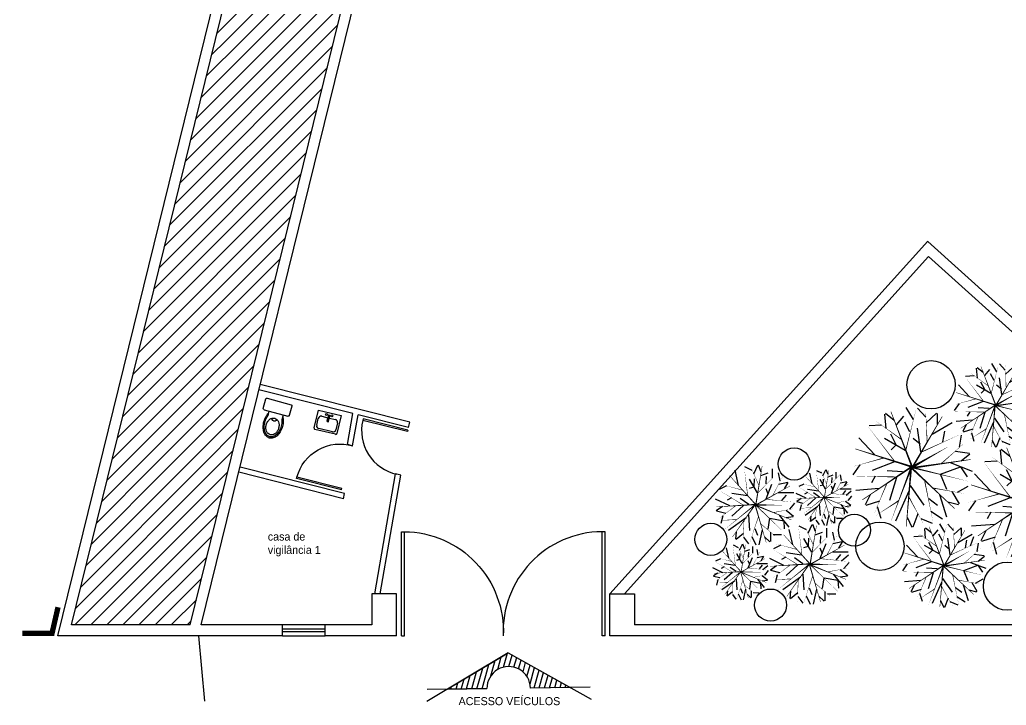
# Model space of a CAD drawing. Header units: millimetres. Extents: x 4849 to 12923, y -7542 to -986.
# Drawn here: x 4849 to 6698, y -7533 to -6250 of the extents above; entities that cross this region are included whole.
import ezdxf

# ---------------------------------------------------------------- set-up
doc = ezdxf.new("R2010")
doc.units = ezdxf.units.MM
for name, color, linetype in [('Arbustos', 82, 'Continuous'), ('cot', 40, 'Continuous'), ('muba', 32, 'Continuous'), ('Mufa', 11, 'Continuous'), ('mur', 7, 'Continuous'), ('Pav', 9, 'Continuous'), ('PDP', 5, 'Continuous'), ('pue', 43, 'Continuous'), ('SANIT', 1, 'Continuous'), ('sim', 4, 'Continuous'), ('text', 120, 'Continuous'), ('ven', 141, 'Continuous')]:
    doc.layers.add(name, color=color, linetype=linetype)
pattern_1 = [(45, (611749.955, 3302.552), (-15.0260191, 15.0260191), [])]

# ---------------------------------------------------------------- blocks, each defined once
blk = doc.blocks.new('P100-D')
at = {"color": 0, "linetype": 'ByBlock'}
for p, q in [((-0.0186, 0.9997), (-0.0486, 0.9997)), ((-0.0486, 0), (-0.0486, 0.9997)), ((-0.0186, 0), (-0.0186, 0.9997)), ((-0.0186, 0), (-0.0486, 0))]:
    blk.add_line(p, q, dxfattribs=at)
blk.add_arc((-0.0413, 0.0405), 0.9592, 90.43423, 182.41977, dxfattribs=at)
blk = doc.blocks.new('a7')
at = {"layer": 'Arbustos'}
for p, q in [((-0.858, 0.779), (-0.858, 0.779)), ((-0.858, 0.779), (-0.858, 0.779)), ((-0.856, 0.783), (-0.856, 0.783)), ((-0.856, 0.783), (-0.856, 0.783)), ((-0.856, 0.774), (-0.856, 0.774)), ((-0.856, 0.774), (-0.856, 0.774)), ((-0.852, 0.784), (-0.852, 0.784)), ((-0.852, 0.784), (-0.852, 0.784)), ((-0.852, 0.773), (-0.852, 0.773)), ((-0.852, 0.773), (-0.852, 0.773)), ((-0.848, 0.781), (-0.848, 0.781)), ((-0.848, 0.781), (-0.848, 0.781)), ((-0.848, 0.776), (-0.848, 0.776)), ((-0.848, 0.776), (-0.848, 0.776)), ((0.395, 0.505), (0.395, 0.505)), ((0.395, 0.505), (0.395, 0.505)), ((0.398, 0.511), (0.398, 0.511)), ((0.398, 0.511), (0.398, 0.511)), ((0.398, 0.499), (0.398, 0.499)), ((0.398, 0.499), (0.398, 0.499)), ((0.404, 0.512), (0.405, 0.512)), ((0.405, 0.497), (0.404, 0.497)), ((0.405, 0.512), (0.405, 0.512)), ((0.405, 0.497), (0.405, 0.497)), ((0.41, 0.508), (0.41, 0.508)), ((0.41, 0.508), (0.41, 0.508)), ((0.41, 0.501), (0.41, 0.501)), ((0.41, 0.501), (0.41, 0.501)), ((-0.716, -0.513), (-0.716, -0.513)), ((-0.716, -0.513), (-0.716, -0.513)), ((-0.714, -0.507), (-0.714, -0.507)), ((-0.714, -0.507), (-0.714, -0.507)), ((-0.714, -0.519), (-0.714, -0.519)), ((-0.714, -0.519), (-0.714, -0.519)), ((-0.707, -0.505), (-0.707, -0.505)), ((-0.707, -0.505), (-0.707, -0.505)), ((-0.707, -0.52), (-0.707, -0.52)), ((-0.707, -0.52), (-0.707, -0.52)), ((-0.702, -0.509), (-0.702, -0.509)), ((-0.702, -0.509), (-0.702, -0.509)), ((-0.702, -0.516), (-0.702, -0.516)), ((-0.702, -0.516), (-0.702, -0.516)), ((0.537, -0.783), (0.537, -0.783)), ((0.537, -0.783), (0.537, -0.783)), ((0.539, -0.779), (0.539, -0.779)), ((0.539, -0.779), (0.539, -0.779)), ((0.539, -0.787), (0.539, -0.787)), ((0.539, -0.787), (0.539, -0.787)), ((0.544, -0.778), (0.544, -0.778)), ((0.544, -0.778), (0.544, -0.778)), ((0.544, -0.788), (0.544, -0.788)), ((0.544, -0.788), (0.544, -0.788)), ((0.547, -0.781), (0.547, -0.781)), ((0.547, -0.781), (0.547, -0.781)), ((0.547, -0.786), (0.547, -0.786)), ((0.547, -0.786), (0.547, -0.786))]:
    blk.add_line(p, q, dxfattribs=at)
for points in [[(-0.995, 1.209), (-1.099, 1.234)], [(-0.965, 1.17), (-0.937, 1.291)], [(-0.876, 1.213), (-0.929, 1.294)], [(-0.868, 1.117), (-0.779, 1.301)], [(-0.605, 1.158), (-0.65, 1.255)], [(0.243, 1.063), (0.283, 1.237)], [(0.369, 1.125), (0.293, 1.24)], [(0.382, 0.988), (0.508, 1.251)], [(-1.184, 1.132), (-1.018, 0.9)], [(-0.759, 1.093), (-0.792, 1.149)], [(0.2, 1.119), (0.051, 1.155)], [(0.757, 1.046), (0.692, 1.185)], [(-1.228, 0.935), (-1.306, 1.032)], [(-1.207, 1.031), (-1.303, 1.04)], [(-0.863, 0.937), (-1.003, 1.09)], [(-0.735, 0.885), (-0.703, 1.09)], [(-0.598, 1.001), (-0.399, 1.047)], [(-0.07, 1.01), (0.166, 0.678)], [(0.537, 0.954), (0.489, 1.033)], [(-1.278, 0.936), (-1.362, 0.87)], [(-0.982, 0.869), (-1.19, 0.855)], [(-0.847, 0.867), (-0.77, 0.977)], [(-0.402, 0.821), (-0.354, 0.917)], [(-0.133, 0.728), (-0.244, 0.867)], [(-0.103, 0.865), (-0.241, 0.878)], [(0.389, 0.73), (0.188, 0.949)], [(0.571, 0.656), (0.617, 0.95)], [(0.767, 0.822), (1.052, 0.887)], [(-1.266, 0.828), (-1.375, 0.773)], [(-1.162, 0.787), (-1.25, 0.75)], [(-0.697, 0.753), (-0.516, 0.856)], [(-0.632, 0.856), (-0.615, 0.795), (-0.511, 0.79)], [(-0.447, 0.801), (-0.334, 0.747)], [(-0.424, 0.705), (-0.334, 0.739)], [(0.411, 0.631), (0.521, 0.789)], [(-1.179, 0.689), (-1.378, 0.734)], [(-1.271, 0.659), (-1.338, 0.589)], [(-0.775, 0.641), (-0.583, 0.563)], [(-0.715, 0.613), (-0.643, 0.641)], [(-0.578, 0.637), (-0.483, 0.632)], [(-0.467, 0.707), (-0.433, 0.613)], [(-0.204, 0.729), (-0.325, 0.636)], [(0.218, 0.634), (-0.079, 0.614)], [(0.626, 0.468), (0.884, 0.615)], [(0.718, 0.615), (0.742, 0.529), (0.892, 0.521)], [(1.047, 0.566), (1.115, 0.703)], [(-1.209, 0.583), (-1.334, 0.583)], [(-1.24, 0.545), (-1.242, 0.437)], [(-1.173, 0.613), (-1.029, 0.591), (-1.062, 0.409), (-1.167, 0.403)], [(-0.501, 0.555), (-0.38, 0.557)], [(-0.188, 0.575), (-0.343, 0.497)], [(-0.039, 0.517), (-0.165, 0.464)], [(0.983, 0.536), (1.143, 0.459)], [(-0.986, 0.468), (-1.146, 0.34)], [(-1.02, 0.377), (-1.007, 0.281)], [(-0.922, 0.378), (-0.999, 0.28)], [(-0.798, 0.431), (-0.726, 0.37)], [(-0.693, 0.48), (-0.693, 0.276)], [(-0.643, 0.398), (-0.56, 0.348)], [(-0.583, 0.475), (-0.555, 0.353)], [(-0.538, 0.453), (-0.433, 0.475)], [(-0.064, 0.377), (-0.348, 0.441)], [(0.955, 0.402), (1.002, 0.268)], [(1.015, 0.399), (1.144, 0.448)], [(-0.911, 0.33), (-0.829, 0.261)], [(-0.809, 0.364), (-0.731, 0.271)], [(-0.195, 0.334), (-0.29, 0.234)], [(-0.054, 0.268), (0.151, 0.237), (0.103, -0.024), (-0.047, -0.032)], [(0.513, 0.307), (0.789, 0.197)], [(0.6, 0.268), (0.702, 0.307)], [(0.796, 0.302), (0.932, 0.295)], [(-0.912, 0.101), (-1.06, 0.138)], [(-0.868, 0.046), (-0.829, 0.219)], [(-0.742, 0.108), (-0.818, 0.223)], [(-0.73, -0.03), (-0.603, 0.233)], [(-0.355, 0.029), (-0.419, 0.168)], [(-0.106, 0.225), (-0.284, 0.225)], [(-0.151, 0.17), (-0.153, 0.017)], [(0.905, 0.185), (1.079, 0.188)], [(-0.575, -0.063), (-0.622, 0.016)], [(0.212, 0.06), (-0.016, -0.122)], [(0.482, 0.008), (0.584, -0.079)], [(0.631, 0.079), (0.631, -0.213)], [(0.789, 0.071), (0.829, -0.103)], [(0.852, 0.039), (1.002, 0.071)], [(-1.181, -0.008), (-0.945, -0.339)], [(-0.723, -0.287), (-0.923, -0.068)], [(-0.541, -0.361), (-0.495, -0.068)], [(0.164, -0.069), (0.182, -0.205)], [(0.304, -0.068), (0.193, -0.207)], [(0.702, -0.04), (0.821, -0.111)], [(-1.245, -0.289), (-1.356, -0.15)], [(-1.215, -0.152), (-1.352, -0.14)], [(-0.701, -0.386), (-0.591, -0.229)], [(-0.344, -0.195), (-0.06, -0.13)], [(0.319, -0.137), (0.437, -0.234)], [(-1.315, -0.288), (-1.437, -0.382)], [(-0.065, -0.452), (0.004, -0.315)], [(0.4, -0.353), (0.296, -0.328)], [(0.431, -0.392), (0.458, -0.271)], [(0.519, -0.349), (0.466, -0.268)], [(0.528, -0.445), (0.616, -0.261)], [(0.79, -0.404), (0.745, -0.307)], [(-1.3, -0.443), (-1.455, -0.521)], [(-0.894, -0.383), (-1.19, -0.403)], [(-0.486, -0.549), (-0.228, -0.403)], [(-0.393, -0.402), (-0.37, -0.489), (-0.22, -0.497)], [(-0.129, -0.481), (0.032, -0.559)], [(0.211, -0.43), (0.377, -0.662)], [(0.533, -0.625), (0.392, -0.472)], [(0.636, -0.468), (0.603, -0.413)], [(0.66, -0.677), (0.692, -0.472)], [(-1.175, -0.641), (-1.459, -0.576)], [(-1.151, -0.501), (-1.276, -0.553)], [(-0.096, -0.618), (0.033, -0.57)], [(0.167, -0.627), (0.089, -0.529)], [(0.188, -0.531), (0.092, -0.522)], [(0.548, -0.695), (0.625, -0.584)], [(0.798, -0.561), (0.997, -0.515)], [(-1.306, -0.684), (-1.401, -0.783)], [(-0.598, -0.71), (-0.323, -0.82)], [(-0.512, -0.749), (-0.409, -0.71)], [(-0.316, -0.716), (-0.18, -0.723)], [(-0.157, -0.615), (-0.11, -0.749)], [(0.129, -0.734), (0.02, -0.789)], [(0.118, -0.626), (0.033, -0.692)], [(0.413, -0.692), (0.206, -0.707)], [(0.699, -0.809), (0.879, -0.706)], [(0.763, -0.706), (0.78, -0.767), (0.885, -0.772)], [(0.993, -0.74), (1.041, -0.645)], [(-1.218, -0.793), (-1.396, -0.793)], [(-1.262, -0.847), (-1.265, -1)], [(-1.166, -0.749), (-0.961, -0.781), (-1.008, -1.041), (-1.158, -1.049)], [(-0.207, -0.832), (-0.033, -0.83)], [(0.216, -0.873), (0.017, -0.827)], [(0.233, -0.775), (0.145, -0.811)], [(0.929, -0.855), (0.962, -0.949)], [(0.948, -0.761), (1.061, -0.815)], [(0.971, -0.857), (1.061, -0.823)], [(-0.899, -0.957), (-1.127, -1.139)], [(-0.48, -0.939), (-0.48, -1.231)], [(-0.323, -0.947), (-0.283, -1.12)], [(-0.259, -0.978), (-0.11, -0.947)], [(0.124, -0.903), (0.057, -0.972)], [(0.186, -0.979), (0.061, -0.979)], [(0.223, -0.949), (0.366, -0.971), (0.333, -1.153), (0.228, -1.159)], [(0.62, -0.921), (0.813, -0.998)], [(0.68, -0.949), (0.752, -0.921)], [(0.818, -0.925), (0.913, -0.93)], [(-0.948, -1.086), (-0.929, -1.223)], [(-0.807, -1.085), (-0.918, -1.224)], [(-0.646, -1.105), (-0.535, -1.239)], [(-0.63, -1.01), (-0.527, -1.096)], [(-0.409, -1.057), (-0.291, -1.128)], [(0.155, -1.017), (0.153, -1.124)], [(0.409, -1.094), (0.249, -1.222)], [(0.703, -1.081), (0.703, -1.286)], [(0.813, -1.087), (0.841, -1.209)], [(0.857, -1.109), (0.962, -1.087)], [(0.894, -1.007), (1.015, -1.005)], [(-0.792, -1.154), (-0.674, -1.252)], [(0.375, -1.185), (0.388, -1.28)], [(0.474, -1.184), (0.396, -1.281)], [(0.587, -1.197), (0.664, -1.291)], [(0.598, -1.131), (0.669, -1.192)], [(0.752, -1.164), (0.835, -1.214)], [(0.484, -1.232), (0.566, -1.3)]]:
    blk.add_lwpolyline(points, dxfattribs=at)
for points in [[(-1.046, 1.022, 0.0105, 0, 0), (-1.057, 1.259, 0, 0, 0)], [(-0.867, 1.055, 0.00788, 0, 0), (-0.864, 1.035, 0.00788, 0, 0), (-1.035, 1.265, 0.00788, 0, 0)], [(-0.848, 0.776, 0.0158, 0.00525, 0), (-0.88, 1.294, 0.00525, 0.00525, 0)], [(-0.853, 0.944, 0.00788, 0, 0), (-0.655, 1.266, 0, 0, 0)], [(-0.645, 0.962, 0.00788, 0, 0), (-0.659, 0.947, 0.00788, 0, 0), (-0.586, 1.224, 0.00788, 0, 0)], [(0.41, 0.501, 0.0225, 0.0075, 0), (0.364, 1.241, 0.0075, 0.0075, 0)], [(-0.853, 0.784, 0.0158, 0, 0), (-0.853, 0.784, 0.0158, 0, 0), (-1.184, 1.193, 0, 0, 0)], [(-0.852, 0.773, 0.0158, 0.00525, 0), (-0.467, 1.121, 0.00525, 0.00525, 0)], [(0.403, 0.513, 0.0225, 0, 0), (0.403, 0.513, 0.0225, 0, 0), (-0.07, 1.096, 0.0225, 0, 0)], [(0.127, 0.852, 0.015, 0, 0), (0.111, 1.191, 0.015, 0, 0)], [(0.383, 0.9, 0.0112, 0, 0), (0.387, 0.871, 0.0112, 0, 0), (0.142, 1.199, 0, 0, 0)], [(0.403, 0.741, 0.0112, 0, 0), (0.685, 1.2, 0, 0, 0)], [(0.699, 0.767, 0.0112, 0, 0), (0.679, 0.746, 0.0112, 0, 0), (0.783, 1.141, 0.0112, 0, 0)], [(-0.848, 0.781, 0.0158, 0.00525, 0), (-1.273, 1.079, 0.00525, 0.00525, 0)], [(0.405, 0.497, 0.0225, 0.0075, 0), (0.955, 0.994, 0.0075, 0.0075, 0)], [(-1.014, 0.742, 0.00788, 0, 0), (-1.372, 0.863, 0.00788, 0, 0)], [(-1.078, 0.94, 0.00788, 0, 0), (-1.06, 0.93, 0.00788, 0, 0), (-1.347, 0.939, 0.00788, 0, 0)], [(-0.723, 0.882, 0.00788, 0, 0), (-0.349, 0.928, 0.00788, 0, 0)], [(0.41, 0.508, 0.0225, 0.0075, 0), (-0.197, 0.934, 0.0075, 0.0075, 0)], [(-0.852, 0.784, 0.0158, 0.00525, 0), (-1.349, 0.637, 0.00525, 0.00525, 0)], [(-0.853, 0.779, 0.0126, 0, 0), (-1.217, 0.403, 0.0126, 0, 0)], [(-0.856, 0.783, 0.0158, 0.00525, 0), (-1.052, 0.302, 0.00525, 0.00525, 0)], [(-0.853, 0.779, 0.021, 0, 0), (-0.858, 0.398, 0, 0, 0)], [(-0.858, 0.779, 0.0158, 0.00525, 0), (-0.605, 0.326, 0.00525, 0.00525, 0)], [(-0.856, 0.774, 0.0158, 0.00525, 0), (-0.344, 0.69, 0.00525, 0.00525, 0)], [(-0.692, 0.742, 0.00788, 0, 0), (-0.422, 0.478, 0.00788, 0, 0)], [(-0.58, 0.731, 0.00788, 0, 0), (-0.6, 0.733, 0.00788, 0, 0), (-0.338, 0.848, 0.00788, 0, 0)], [(0.082, 0.735, 0.0112, 0, 0), (0.106, 0.721, 0.0112, 0, 0), (-0.303, 0.734, 0, 0, 0)], [(-1.119, 0.703, 0.00788, 0, 0), (-1.1, 0.71, 0.00788, 0, 0), (-1.286, 0.493, 0.00788, 0, 0)], [(-0.781, 0.63, 0.00788, 0, 0), (-0.82, 0.254, 0.00788, 0, 0)], [(0.172, 0.452, 0.0112, 0, 0), (-0.338, 0.625, 0, 0, 0)], [(0.588, 0.652, 0.0112, 0, 0), (1.123, 0.718, 0, 0, 0)], [(-0.96, 0.523, 0.00788, 0, 0), (-0.954, 0.543, 0.00788, 0, 0), (-0.9, 0.262, 0.00788, 0, 0)], [(-0.72, 0.536, 0.00788, 0, 0), (-0.731, 0.552, 0.00788, 0, 0), (-0.478, 0.42, 0, 0, 0)], [(0.405, 0.512, 0.0225, 0.0075, 0), (-0.307, 0.303, 0.0075, 0.0075, 0)], [(0.403, 0.505, 0.018, 0, 0), (-0.117, -0.032, 0.018, 0, 0)], [(0.398, 0.511, 0.0225, 0.0075, 0), (0.118, -0.176, 0.0075, 0.0075, 0)], [(0.403, 0.505, 0.03, 0, 0), (0.395, -0.04, 0.03, 0, 0)], [(0.395, 0.505, 0.0225, 0.0075, 0), (0.757, -0.142, 0.0075, 0.0075, 0)], [(0.398, 0.499, 0.0225, 0.0075, 0), (1.13, 0.379, 0.0075, 0.0075, 0)], [(0.792, 0.436, 0.0112, 0, 0), (0.764, 0.439, 0.0112, 0, 0), (1.138, 0.604, 0, 0, 0)], [(0.022, 0.397, 0.0112, 0, 0), (0.049, 0.407, 0.0112, 0, 0), (-0.216, 0.096, 0.0112, 0, 0)], [(0.633, 0.452, 0.0112, 0, 0), (1.018, 0.075, 0, 0, 0)], [(0.505, 0.292, 0.0112, 0, 0), (0.45, -0.245, 0.0112, 0, 0)], [(-0.985, -0.166, 0.015, 0, 0), (-1, 0.174, 0, 0, 0)], [(-0.729, -0.118, 0.0112, 0, 0), (-0.725, -0.146, 0.0112, 0, 0), (-0.969, 0.182, 0.0112, 0, 0)], [(-0.702, -0.516, 0.0225, 0.0075, 0), (-0.748, 0.224, 0.0075, 0.0075, 0)], [(-0.709, -0.276, 0.0112, 0, 0), (-0.426, 0.183, 0.0112, 0, 0)], [(-0.412, -0.251, 0.0112, 0, 0), (-0.432, -0.272, 0.0112, 0, 0), (-0.328, 0.124, 0.0112, 0, 0)], [(0.25, 0.14, 0.0112, 0, 0), (0.258, 0.167, 0.0112, 0, 0), (0.336, -0.234, 0.0112, 0, 0)], [(0.592, 0.158, 0.0112, 0, 0), (0.576, 0.181, 0.0112, 0, 0), (0.939, -0.008, 0.0112, 0, 0)], [(-0.709, -0.505, 0.0225, 0, 0), (-0.709, -0.505, 0.0225, 0, 0), (-1.181, 0.079, 0, 0, 0)], [(-0.702, -0.509, 0.0225, 0.0075, 0), (-1.309, -0.084, 0.0075, 0.0075, 0)], [(-0.707, -0.52, 0.0225, 0.0075, 0), (-0.157, -0.023, 0.0075, 0.0075, 0)], [(-1.03, -0.282, 0.0112, 0, 0), (-1.005, -0.297, 0.0112, 0, 0), (-1.414, -0.283, 0.0112, 0, 0)], [(-0.524, -0.366, 0.0112, 0, 0), (0.011, -0.3, 0, 0, 0)], [(0.542, -0.778, 0.0158, 0, 0), (0.542, -0.778, 0.0158, 0, 0), (0.211, -0.369, 0.0158, 0, 0)], [(0.349, -0.54, 0.0105, 0, 0), (0.338, -0.303, 0.0105, 0, 0)], [(0.528, -0.507, 0.00788, 0, 0), (0.531, -0.527, 0.00788, 0, 0), (0.36, -0.297, 0, 0, 0)], [(0.547, -0.786, 0.0158, 0.00525, 0), (0.515, -0.268, 0.00525, 0.00525, 0)], [(0.543, -0.618, 0.00788, 0, 0), (0.74, -0.296, 0.00788, 0, 0)], [(0.75, -0.6, 0.00788, 0, 0), (0.736, -0.614, 0.00788, 0, 0), (0.809, -0.338, 0, 0, 0)], [(-0.939, -0.565, 0.0112, 0, 0), (-1.45, -0.392, 0, 0, 0)], [(-0.319, -0.581, 0.0112, 0, 0), (-0.348, -0.579, 0.0112, 0, 0), (0.026, -0.413, 0.0112, 0, 0)], [(0.547, -0.781, 0.0158, 0.00525, 0), (0.122, -0.483, 0.00525, 0.00525, 0)], [(0.544, -0.788, 0.0158, 0.00525, 0), (0.929, -0.44, 0.00525, 0.00525, 0)], [(-0.707, -0.505, 0.0225, 0.0075, 0), (-1.418, -0.715, 0.0075, 0.0075, 0)], [(-1.089, -0.62, 0.0112, 0, 0), (-1.062, -0.61, 0.0112, 0, 0), (-1.328, -0.921, 0.0112, 0, 0)], [(-0.709, -0.513, 0.018, 0, 0), (-1.229, -1.049, 0, 0, 0)], [(-0.714, -0.507, 0.0225, 0.0075, 0), (-0.993, -1.193, 0.0075, 0.0075, 0)], [(-0.709, -0.513, 0.03, 0, 0), (-0.716, -1.057, 0, 0, 0)], [(-0.716, -0.513, 0.0225, 0.0075, 0), (-0.354, -1.16, 0.0075, 0.0075, 0)], [(-0.714, -0.519, 0.0225, 0.0075, 0), (0.018, -0.639, 0.0075, 0.0075, 0)], [(-0.478, -0.566, 0.0112, 0, 0), (-0.093, -0.943, 0.0112, 0, 0)], [(-0.606, -0.726, 0.0112, 0, 0), (-0.661, -1.262, 0.0112, 0, 0)], [(0.381, -0.82, 0.00788, 0, 0), (0.024, -0.699, 0, 0, 0)], [(0.318, -0.622, 0.00788, 0, 0), (0.335, -0.632, 0.00788, 0, 0), (0.049, -0.623, 0.00788, 0, 0)], [(0.672, -0.68, 0.00788, 0, 0), (1.046, -0.634, 0, 0, 0)], [(0.815, -0.831, 0.00788, 0, 0), (0.795, -0.829, 0.00788, 0, 0), (1.057, -0.714, 0, 0, 0)], [(-0.862, -0.877, 0.0112, 0, 0), (-0.853, -0.85, 0.0112, 0, 0), (-0.775, -1.251, 0.0112, 0, 0)], [(-0.519, -0.86, 0.0112, 0, 0), (-0.535, -0.836, 0.0112, 0, 0), (-0.173, -1.026, 0.0112, 0, 0)], [(0.544, -0.778, 0.0158, 0.00525, 0), (0.046, -0.924, 0.00525, 0.00525, 0)], [(0.276, -0.858, 0.00788, 0, 0), (0.295, -0.851, 0.00788, 0, 0), (0.109, -1.069, 0, 0, 0)], [(0.542, -0.783, 0.0126, 0, 0), (0.178, -1.159, 0, 0, 0)], [(0.539, -0.779, 0.0158, 0.00525, 0), (0.343, -1.26, 0.00525, 0.00525, 0)], [(0.542, -0.783, 0.021, 0, 0), (0.537, -1.164, 0.021, 0, 0)], [(0.537, -0.783, 0.0158, 0.00525, 0), (0.791, -1.236, 0.00525, 0.00525, 0)], [(0.539, -0.787, 0.0158, 0.00525, 0), (1.051, -0.871, 0.00525, 0.00525, 0)], [(0.704, -0.82, 0.00788, 0, 0), (0.973, -1.084, 0, 0, 0)], [(0.614, -0.932, 0.00788, 0, 0), (0.576, -1.308, 0.00788, 0, 0)], [(0.435, -1.038, 0.00788, 0, 0), (0.441, -1.019, 0.00788, 0, 0), (0.496, -1.3, 0.00788, 0, 0)], [(0.675, -1.026, 0.00788, 0, 0), (0.664, -1.009, 0.00788, 0, 0), (0.918, -1.142, 0, 0, 0)]]:
    blk.add_lwpolyline(points, format="xyseb", dxfattribs=at)
for centre in [(-0.243, 1.341), (-1.473, 0.221), (1.168, -0.221), (-0.07, -1.349)]:
    blk.add_circle(centre, 0.3, dxfattribs=at)
blk = doc.blocks.new('_WC')
at = {"layer": 'SANIT'}
for p, q in [((0.018, 0.233), (0.018, -0.233)), ((0.222, 0.253), (0.038, 0.253)), ((0.242, 0.233), (0.242, -0.233)), ((0.242, 0.136), (0.335, 0.136)), ((0.242, -0.14), (0.337, -0.14)), ((0.038, -0.253), (0.222, -0.253))]:
    blk.add_line(p, q, dxfattribs=at)
for points in [[(0.455, -0.183, 0.067069), (0.563, -0.168, 0.079499), (0.647, -0.13, 0.107137), (0.707, -0.068, 0.140584), (0.726, -0.003, 0.140584), (0.707, 0.061, 0.107137), (0.647, 0.124, 0.079499), (0.563, 0.162, 0.067069), (0.455, 0.176, 0.067069), (0.347, 0.162, 0.057475), (0.285, 0.137, 0.107137)], [(0.455, -0.159, 0.064704), (0.554, -0.147, 0.077557), (0.63, -0.113, 0.107174), (0.686, -0.058), (0.702, -0.002), (0.686, 0.055, 0.107174), (0.63, 0.11, 0.077557), (0.554, 0.143, 0.064704), (0.455, 0.156, 0.064704), (0.357, 0.143, 0.021175), (0.335, 0.136, 0.107174)], [(0.281, -0.141, 0.062055), (0.347, -0.168, 0.067069), (0.455, -0.183, 0.067069)]]:
    blk.add_lwpolyline(points, format="xyb", dxfattribs=at)
blk.add_lwpolyline([(0.503, -0.122, 0.075307), (0.566, -0.113, 0.085687), (0.617, -0.087, 0.106098), (0.653, -0.046), (0.664, -0.002), (0.653, 0.043, 0.106098), (0.617, 0.084, 0.085687), (0.566, 0.109, 0.075307), (0.503, 0.119, 0.075307), (0.439, 0.109, 0.085687), (0.389, 0.084, 0.106098), (0.353, 0.043), (0.341, -0.002), (0.353, -0.046, 0.106098), (0.389, -0.087, 0.085687), (0.439, -0.113, 0.075307)], format="xyb", close=True, dxfattribs=at)
for centre, radius, start, end in [((0.038, 0.233), 0.02, 90, 180), ((0.222, 0.233), 0.02, 360, 90), ((0.357, -0.002), 0.0451, 264.4043, 95.5957), ((0.425, 0.114), 0.269, 251.3359, 255.1916), ((0.455, 0.226), 0.386, 255.1916, 270), ((0.038, -0.233), 0.02, 180, 270), ((0.222, -0.233), 0.02, 270, 360)]:
    blk.add_arc(centre, radius, start, end, dxfattribs=at)
blk = doc.blocks.new('LLAVES')
at = {"color": 0, "linetype": 'ByBlock'}
for p, q in [((0.015, 0.005), (0.015, -0.005)), ((0.095, 0.01), (0.02, 0.01)), ((0.1, -0.005), (0.1, 0.005)), ((0.02, -0.01), (0.095, -0.01))]:
    blk.add_line(p, q, dxfattribs=at)
for centre in [(0.013, 0.035), (0.013, -0.035)]:
    blk.add_circle(centre, 0.013, dxfattribs=at)
for centre, start, end in [((0.02, 0.005), 90, 180), ((0.095, 0.005), 0, 90), ((0.02, -0.005), 180, 270), ((0.095, -0.005), 270, 360)]:
    blk.add_arc(centre, 0.005, start, end, dxfattribs=at)
blk = doc.blocks.new('MUBA08PL')
at = {"color": 0, "linetype": 'ByBlock'}
for p, q in [((0.025, -0.3), (0.025, 0.3)), ((0.025, 0.3), (0.495, 0.3)), ((0.525, 0.27), (0.525, -0.27)), ((0.161, 0.019), (0.161, 0.179)), ((0.233, 0.251), (0.411, 0.251)), ((0.483, 0.179), (0.483, -0.179)), ((0.161, -0.179), (0.161, -0.019)), ((0.411, -0.251), (0.233, -0.251)), ((0.495, -0.3), (0.025, -0.3))]:
    blk.add_line(p, q, dxfattribs=at)
for centre, radius, start, end in [((0.495, 0.27), 0.03, 360, 90), ((0.233, 0.179), 0.072, 90, 180), ((0.411, 0.179), 0.072, 360, 90), ((0.233, -0.179), 0.072, 180, 270), ((0.411, -0.179), 0.072, 270, 360), ((0.495, -0.27), 0.03, 270, 360)]:
    blk.add_arc(centre, radius, start, end, dxfattribs=at)
at = {"color": 0, "linetype": 'ByBlock', "xscale": 2, "yscale": 2, "zscale": 2}
blk.add_blockref('LLAVES', (0.06, 0), dxfattribs=at)

msp = doc.modelspace()

# ---------------------------------------------------------------- hatches: boundary and pattern name
at = {"layer": 'Pav', "ltscale": 0.05}
h = msp.add_hatch(dxfattribs=at)
h.set_pattern_fill('ANSI31', color=256, scale=170, style=0)
h.set_pattern_definition(pattern_1)
h.paths.add_polyline_path([(5633.1, -5495), (5410.9, -5495), (5215.2, -6289), (5437.6, -6289)])
h = msp.add_hatch(dxfattribs=at)
h.set_pattern_fill('ANSI31', color=256, scale=170, style=0)
h.set_pattern_definition(pattern_1)
h.paths.add_polyline_path([(5437.6, -6289), (5215.2, -6289), (5019.2, -7084), (5241.8, -7084)])
h = msp.add_hatch(dxfattribs=at)
h.set_pattern_fill('ANSI31', color=256, scale=170, style=0)
h.set_pattern_definition(pattern_1)
h.paths.add_polyline_path([(5241.8, -7084), (5019.2, -7084), (4945.5, -7383.1), (5168.1, -7383.1)])
at = {"layer": 'Pav', "ltscale": 0.03}
h = msp.add_hatch(dxfattribs=at)
h.set_pattern_fill('ANSI31', color=256, scale=74.755968, angle=749.3935, style=0)
h.set_pattern_definition([(74.393497, (-65683.137, -91072.836), (-8.99998354, 2.5139417), [])])
h.paths.add_polyline_path([(5724.4, -7502.3, -0.414214), (5764.6, -7460.9, -0.414214), (5806, -7501.1), (5880.5, -7500.1), (5764.3, -7435.2), (5650, -7503.4)])

# ---------------------------------------------------------------- linework, layer by layer
at = {"ltscale": 0.05}
for p, q in [((4920, -7403.1), (6484, -1057.8)), ((5188.7, -7383.1), (6681.6, -1321.7)), ((5341.2, -7403.1), (4920, -7403.1)), ((5555, -7403.1), (5421.2, -7403.1))]:
    msp.add_line(p, q, dxfattribs=at)
at = {"layer": 'cot', "ltscale": 0.05, "const_width": 10}
msp.add_lwpolyline([(4853.7, -7398.5), (4909.3, -7398.5), (4920.5, -7349.8)], dxfattribs=at)
at = {"layer": 'muba', "ltscale": 0.05}
for p, q in [((4945.5, -7383.1), (6498.6, -1082.3)), ((5168.1, -7383.1), (6667, -1297.2)), ((5955, -7324.6), (6551.1, -6664.4)), ((7006.6, -7076.1), (6550.7, -6664.9)), ((5982, -7324.6), (6552.2, -6693.1)), ((6999, -7096.1), (6552.2, -6693.1))]:
    msp.add_line(p, q, dxfattribs=at)
at = {"layer": 'Mufa', "ltscale": 0.05}
for p, q in [((5579.8, -7003.6), (5299.6, -6932.9)), ((5473.1, -6986.9), (5297.2, -6942.6)), ((5463, -7045.3), (5473.1, -6986.9)), ((5472.7, -7047.7), (5482.8, -6989.4)), ((5577.3, -7013.3), (5482.8, -6989.4)), ((5577.3, -7013.3), (5579.8, -7003.6)), ((5472.7, -7047.7), (5463, -7045.3)), ((5455.7, -7146.6), (5259.1, -7096.9)), ((5457.4, -7136.7), (5261.6, -7087.3)), ((5514.4, -7324.6), (5553, -7100)), ((5562.8, -7102.4), (5553, -7100)), ((5524.5, -7324.6), (5562.8, -7102.4)), ((5455.7, -7146.6), (5457.4, -7136.7))]:
    msp.add_line(p, q, dxfattribs=at)
at = {"layer": 'mur', "ltscale": 0.05}
for p, q in [((5555, -7324.6), (5509, -7324.6)), ((5509, -7324.6), (5509, -7383.1)), ((5555, -7403.1), (5555, -7324.6)), ((5955, -7403.1), (5955, -7324.6)), ((5955, -7324.6), (6001, -7324.6)), ((6001, -7324.6), (6001, -7383.1)), ((5168.1, -7383.1), (4945.5, -7383.1)), ((5341.2, -7383.1), (5188.7, -7383.1)), ((5341.2, -7403.1), (5341.2, -7383.1)), ((5509, -7383.1), (5421.2, -7383.1)), ((5421.2, -7403.1), (5421.2, -7383.1)), ((8311.7, -7383.1), (6001, -7383.1)), ((8320.1, -7403.1), (5955, -7403.1))]:
    msp.add_line(p, q, dxfattribs=at)
at = {"layer": 'PDP', "ltscale": 0.05}
msp.add_line((5183.8, -7403.1), (5195.3, -7525.5), dxfattribs=at)
at = {"layer": 'sim', "ltscale": 0.03}
for p, q in [((5764.3, -7435.2), (5611.6, -7526.2)), ((5650, -7503.4), (5764.3, -7435.2)), ((5764.3, -7435.2), (5880.5, -7500.1)), ((5764.3, -7435.2), (5919.5, -7521.9)), ((5724.4, -7502.3), (5612.6, -7503.9)), ((5650, -7503.4), (5724.4, -7502.3)), ((5917.9, -7499.6), (5806, -7501.1)), ((5880.5, -7500.1), (5806, -7501.1))]:
    msp.add_line(p, q, dxfattribs=at)
msp.add_arc((5765.2, -7501.7), 40.8, 0.8101, 180.8101, dxfattribs=at)
at = {"layer": 'ven', "ltscale": 0.05}
for p, q in [((5421.2, -7383.1), (5341.2, -7383.1)), ((5421.2, -7391), (5341.2, -7391)), ((5341.2, -7395.3), (5421.2, -7395.3)), ((5341.2, -7403.1), (5421.2, -7403.1))]:
    msp.add_line(p, q, dxfattribs=at)

# ---------------------------------------------------------------- block references
at = {"layer": 'Arbustos'}
for p, xscale, yscale, zscale, rotation in [((6616.9, -7102), 150.6564210681819, 150.656421068159, 150.6564210681591, 120.3050321098067), ((6278.2, -7198.4), 100, 100, 100, 90)]:
    msp.add_blockref('a7', p, dxfattribs=dict(at, xscale=xscale, yscale=yscale, zscale=zscale, rotation=rotation))
at = {"layer": 'pue', "ltscale": 0.03}
for p, xscale, yscale, zscale, rotation in [((5576.7, -7016.8), 86.48588663156619, 86.48588663157489, 86.48588663157491, 75.93513805498438), ((5451.3, -7131.7), -86.66385204754474, 86.6638520475417, 86.6638520475416, 75.64687616357935)]:
    msp.add_blockref('P100-D', p, dxfattribs=dict(at, xscale=xscale, yscale=yscale, zscale=zscale, rotation=rotation))
at = {"layer": 'pue', "ltscale": 0.03, "yscale": 194.6862590778351, "zscale": 194.6862590778352}
for p, xscale in [((5560.4, -7403.1), -194.6862590778619), ((5949.6, -7403.1), 194.6862590778619)]:
    msp.add_blockref('P100-D', p, dxfattribs=dict(at, xscale=xscale))
at = {"layer": 'SANIT'}
for name, p, xscale, yscale, zscale, rotation in [('_WC', (5335.4, -6962.8), -99.99999999999706, 100, 100, 74.82692651642864), ('MUBA08PL', (5430.3, -6983.9), 73.52525093446262, 73.52525093448321, 73.52525093448534, 256.5891761140426)]:
    msp.add_blockref(name, p, dxfattribs=dict(at, xscale=xscale, yscale=yscale, zscale=zscale, rotation=rotation))

# ---------------------------------------------------------------- texts
at = {"layer": 'text', "color": 4}
for s, p in [('casa de', (5313.7, -7225)), ('vigilância 1', (5313.7, -7250)), ('ACESSO VEÍCULOS', (5671.3, -7533.2))]:
    msp.add_text(s, height=15, dxfattribs=at).set_placement(p)

doc.saveas('drawing.dxf')
